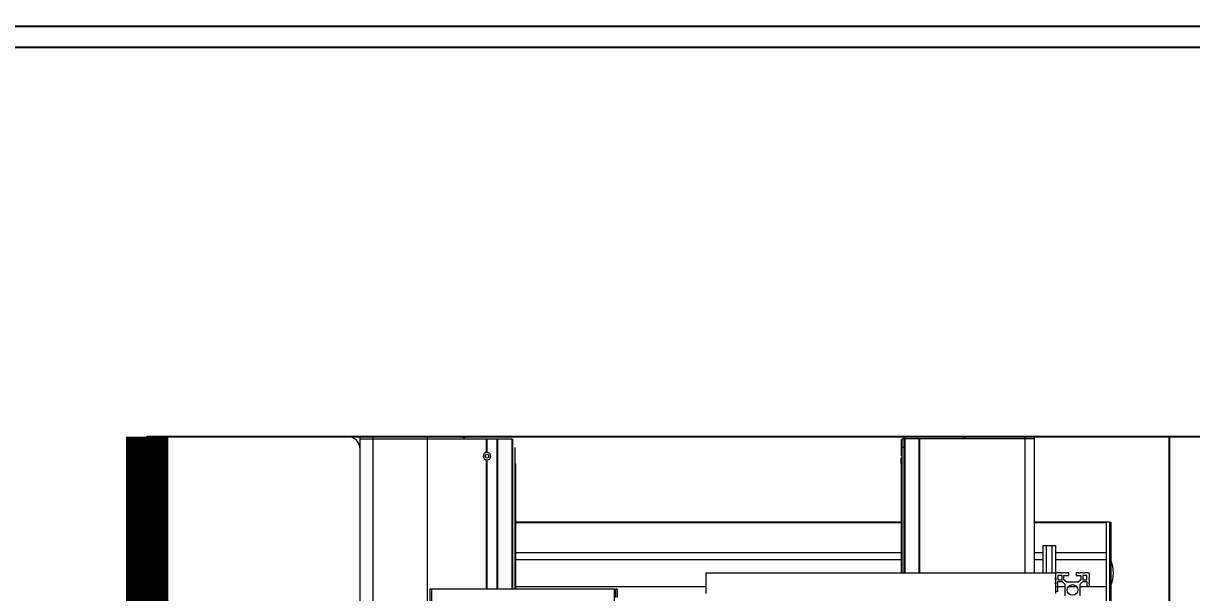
# Model space of a CAD drawing. Header units: centimetres. Extents: x 405564 to 502064, y 46284 to 60634.
# Drawn here: x 457312.4 to 457449.6, y 54448.6 to 54515.4 of the extents above; entities that cross this region are included whole.
import ezdxf
from ezdxf import colors
from ezdxf.entities.mleader import LeaderData, LeaderLine
from ezdxf.math import Vec2, Vec3
from ezdxf.xclip import XClip

# ---------------------------------------------------------------- set-up
doc = ezdxf.new("R2010")
doc.units = ezdxf.units.CM
doc.header["$XCLIPFRAME"] = 0
doc.linetypes.add('3+1_3b$0$DASHED', pattern=[0.25, 0.125, -0.125])
for name, color, linetype in [('---___EB_draft03_cihazlar', 8, 'Continuous'), ('AS_DUV', 8, 'Continuous'), ('AS_DUV_ALCIPAN_YANGINA-SUYA DAYANIMLI', 8, 'Continuous'), ('AS_PYZ_BINA', 8, 'Continuous')]:
    doc.layers.add(name, color=color, linetype=linetype)
doc.layers.add('0-KRCN-MİMARİ-220526', color=8, linetype='Continuous', lineweight=9)
doc.layers.add('OL_Ic', color=8, linetype='Continuous', lineweight=9)
doc.styles.add('Normal_ITL', font='swissi.ttf')

# ---------------------------------------------------------------- blocks, each defined once
blk = doc.blocks.new('THTWorkStation1M')
at = {"layer": '---___EB_draft03_cihazlar', "linetype": 'Continuous', "lineweight": 15}
for p, q in [((273968.47, -40093.62), (273968.47, -40193.12)), ((273970, -40093.62), (273970, -40193.12)), ((273940.11, -40110.47), (273940.11, -40175.47)), ((273961.61, -40175.47), (273961.61, -40110.47)), ((273961.81, -40175.47), (273961.81, -40110.47)), ((273962.09, -40152.97), (273962.09, -40193.12)), ((273881.85, -40183.27), (273881.85, -40171.47)), ((273881.95, -40171.37), (273881.95, -40183.37)), ((273882.35, -40171.37), (273882.35, -40183.37)), ((273885.45, -40174.69), (273885.45, -40176.04)), ((273887.25, -40176.04), (273887.25, -40174.69)), ((273888.07, -40175.18), (273888.35, -40175.18)), ((273888.07, -40175.18), (273888.07, -40175.79)), ((273888.35, -40175.79), (273888.35, -40174.94)), ((273929.35, -40174.94), (273929.35, -40175.79)), ((273939.81, -40175.47), (273939.81, -40174.47)), ((273939.96, -40174.47), (273939.96, -40175.47)), ((273885.45, -40175.78), (273882.35, -40175.78)), ((273882.35, -40175.78), (273882.35, -40178.96)), ((273884.65, -40175.79), (273884.35, -40175.79)), ((273884.35, -40175.79), (273884.35, -40176.09)), ((273884.35, -40176.09), (273884.38, -40176.09)), ((273884.35, -40176.29), (273884.35, -40176.59)), ((273884.38, -40176.29), (273884.35, -40176.29)), ((273884.35, -40176.59), (273884.38, -40176.59)), ((273884.35, -40176.79), (273884.35, -40177.22)), ((273884.38, -40176.79), (273884.35, -40176.79)), ((273884.38, -40176.09), (273884.38, -40176.29)), ((273884.38, -40176.59), (273884.38, -40176.79)), ((273884.65, -40176.37), (273884.65, -40175.79)), ((273885.15, -40176.37), (273884.65, -40176.37)), ((273884.65, -40176.57), (273884.65, -40177.07)), ((273885.15, -40176.57), (273884.65, -40176.57)), ((273885.45, -40176.04), (273885.15, -40176.37)), ((273885.15, -40177.07), (273885.15, -40176.57)), ((273885.35, -40176.57), (273885.68, -40176.27)), ((273885.35, -40177.07), (273885.35, -40176.57)), ((273885.68, -40176.27), (273887.03, -40176.27)), ((273886.81, -40175.78), (273885.89, -40175.78)), ((273887.03, -40176.27), (273887.35, -40176.57)), ((273888.07, -40175.78), (273887.25, -40175.78)), ((273887.55, -40176.37), (273887.25, -40176.04)), ((273887.35, -40176.57), (273887.35, -40177.07)), ((273888.05, -40176.37), (273887.55, -40176.37)), ((273887.55, -40176.57), (273887.55, -40177.07)), ((273888.05, -40176.57), (273887.55, -40176.57)), ((273888.05, -40175.79), (273888.05, -40176.37)), ((273888.35, -40175.79), (273888.05, -40175.79)), ((273888.05, -40177.07), (273888.05, -40176.57)), ((273888.32, -40176.09), (273888.35, -40176.09)), ((273888.32, -40176.29), (273888.32, -40176.09)), ((273888.35, -40176.29), (273888.32, -40176.29)), ((273888.32, -40176.59), (273888.35, -40176.59)), ((273888.32, -40176.79), (273888.32, -40176.59)), ((273888.35, -40176.79), (273888.32, -40176.79)), ((273888.35, -40176.09), (273888.35, -40175.79)), ((273888.35, -40176.09), (273888.35, -40176.29)), ((273888.35, -40176.59), (273888.35, -40176.29)), ((273888.35, -40176.59), (273888.35, -40176.79)), ((273888.35, -40177.22), (273888.35, -40176.79)), ((273951.73, -40175.78), (273929.35, -40175.78)), ((273929.35, -40175.79), (273929.35, -40176.09)), ((273929.35, -40176.09), (273929.35, -40176.29)), ((273929.35, -40176.29), (273929.35, -40176.59)), ((273929.35, -40176.59), (273929.35, -40176.79)), ((273929.35, -40176.79), (273929.35, -40177.22)), ((273939.81, -40175.47), (273939.96, -40175.47)), ((273940.11, -40175.47), (273939.96, -40175.47)), ((273940.11, -40175.47), (273961.61, -40175.47)), ((273951.73, -40175.47), (273951.73, -40190.17)), ((273951.78, -40175.47), (273951.78, -40190.17)), ((273951.81, -40192.07), (273951.81, -40175.47)), ((273952.1, -40193.12), (273952.1, -40175.47)), ((273952.2, -40193.12), (273952.2, -40175.47)), ((273953.85, -40193.12), (273953.85, -40175.47)), ((273953.9, -40175.47), (273953.9, -40193.12)), ((273955.06, -40175.47), (273955.06, -40190.62)), ((273955.1, -40175.47), (273955.1, -40190.65)), ((273955.14, -40175.47), (273955.14, -40190.62)), ((273961.61, -40175.47), (273961.81, -40175.47)), ((273884.5, -40177.37), (273884.93, -40177.37)), ((273884.65, -40177.07), (273885.15, -40177.07)), ((273884.93, -40177.34), (273885.13, -40177.34)), ((273884.93, -40177.37), (273884.93, -40177.34)), ((273885.13, -40177.34), (273885.13, -40177.37)), ((273885.13, -40177.37), (273885.43, -40177.37)), ((273885.93, -40177.07), (273885.35, -40177.07)), ((273885.43, -40177.34), (273885.63, -40177.34)), ((273885.43, -40177.37), (273885.43, -40177.34)), ((273885.63, -40177.34), (273885.63, -40177.37)), ((273885.63, -40177.37), (273885.93, -40177.37)), ((273885.93, -40177.37), (273885.93, -40177.07)), ((273886.78, -40177.07), (273886.78, -40177.37)), ((273887.35, -40177.07), (273886.78, -40177.07)), ((273886.78, -40177.37), (273886.98, -40177.37)), ((273886.98, -40177.34), (273887.18, -40177.34)), ((273886.98, -40177.37), (273886.98, -40177.34)), ((273887.18, -40177.34), (273887.18, -40177.37)), ((273887.18, -40177.37), (273887.48, -40177.37)), ((273887.48, -40177.34), (273887.68, -40177.34)), ((273887.48, -40177.37), (273887.48, -40177.34)), ((273887.55, -40177.07), (273888.05, -40177.07)), ((273887.68, -40177.34), (273887.68, -40177.37)), ((273887.68, -40177.37), (273888.2, -40177.37)), ((273888.35, -40177.37), (273888.35, -40177.22)), ((273888.35, -40180.57), (273888.35, -40177.37)), ((273929.35, -40177.37), (273888.35, -40177.37)), ((273888.78, -40180.57), (273888.78, -40177.37)), ((273889.43, -40180.57), (273889.43, -40177.37)), ((273889.85, -40180.57), (273889.85, -40177.37)), ((273890.85, -40193.12), (273890.85, -40177.37)), ((273891.95, -40193.12), (273891.95, -40177.37)), ((273904.3, -40193.12), (273904.3, -40177.37)), ((273904.35, -40177.37), (273904.35, -40193.12)), ((273906, -40177.37), (273906, -40193.12)), ((273906.1, -40177.37), (273906.1, -40193.12)), ((273906.39, -40192.07), (273906.39, -40177.37)), ((273906.42, -40190.17), (273906.42, -40177.37)), ((273906.47, -40190.17), (273906.47, -40177.37)), ((273929.35, -40177.22), (273929.35, -40177.37)), ((273888.35, -40178.96), (273882.35, -40178.96)), ((273890.85, -40178.96), (273889.85, -40178.96)), ((273951.73, -40178.96), (273906.47, -40178.96)), ((273995, -40179.49), (273995, -40191.87)), ((273888.35, -40179.78), (273882.35, -40179.78)), ((273882.35, -40179.78), (273882.35, -40183.27)), ((273888.78, -40180.57), (273888.35, -40180.57)), ((273889.43, -40180.57), (273888.78, -40180.57)), ((273889.85, -40180.57), (273889.43, -40180.57)), ((273890.85, -40179.78), (273889.85, -40179.78)), ((273951.73, -40179.78), (273906.47, -40179.78)), ((273881.95, -40183.37), (273881.85, -40183.27)), ((273882.35, -40183.37), (273881.95, -40183.37)), ((273890.85, -40183.27), (273882.35, -40183.27)), ((273890.85, -40183.37), (273882.35, -40183.37)), ((273951.73, -40183.27), (273906.47, -40183.27)), ((273951.73, -40183.37), (273906.47, -40183.37)), ((273906.39, -40190.4), (273906.42, -40190.4)), ((273906.42, -40190.4), (273906.42, -40190.17)), ((273906.47, -40190.17), (273906.42, -40190.17)), ((273906.47, -40190.17), (273906.47, -40190.87)), ((273906.47, -40190.87), (273906.39, -40190.87)), ((273906.44, -40191.12), (273906.39, -40191.12)), ((273906.44, -40191.12), (273906.44, -40191.25)), ((273906.44, -40191.25), (273906.44, -40193.02)), ((273954.89, -40191.15), (273954.89, -40190.99)), ((273954.94, -40191.23), (273954.94, -40190.91)), ((273955.1, -40190.65), (273955.06, -40190.62)), ((273955.06, -40191.52), (273955.1, -40191.48)), ((273955.06, -40191.52), (273955.06, -40193.12)), ((273955.14, -40190.62), (273955.1, -40190.65)), ((273955.1, -40191.48), (273955.14, -40191.52)), ((273955.1, -40191.48), (273955.1, -40193.12)), ((273955.14, -40191.52), (273955.14, -40193.12)), ((273955.26, -40191.23), (273955.26, -40190.91)), ((273955.31, -40191.15), (273955.31, -40190.99)), ((273890.85, -40193.3), (273890.85, -40193.12)), ((273890.85, -40193.12), (273891.95, -40193.12)), ((273891.95, -40193.12), (273891.95, -40193.32)), ((273891.95, -40193.12), (273906.1, -40193.12)), ((273891.95, -40193.12), (273903.06, -40193.12)), ((273903.14, -40193.12), (273904.3, -40193.12)), ((273904.35, -40193.12), (273906, -40193.12)), ((273906.1, -40192.07), (273906.39, -40192.07)), ((273906.1, -40193.12), (273906.1, -40193.07)), ((273906.1, -40193.07), (273906.39, -40193.07)), ((273906.1, -40193.12), (273906.1, -40193.32)), ((273906.39, -40193.07), (273906.39, -40192.07)), ((273906.39, -40193.02), (273906.44, -40193.02)), ((273962.09, -40193.12), (273952.2, -40193.12)), ((273953.85, -40193.12), (273952.2, -40193.12)), ((273955.06, -40193.12), (273953.9, -40193.12)), ((273962.09, -40193.12), (273955.14, -40193.12)), ((273962.09, -40193.12), (273962.09, -40193.32)), ((273968.47, -40193.12), (273962.09, -40193.12)), ((273968.47, -40193.12), (273968.47, -40193.32)), ((273970, -40193.12), (273968.47, -40193.12)), ((273970, -40193.12), (273970, -40193.32)), ((273890.85, -40193.32), (273890.85, -40193.3)), ((273891.95, -40193.32), (273890.85, -40193.32)), ((273891.95, -40193.32), (273898.8, -40193.32)), ((273898.8, -40193.32), (273899.2, -40193.32)), ((273899.2, -40193.32), (273906.1, -40193.32)), ((273957.59, -40193.32), (273952.2, -40193.32)), ((273958.01, -40193.32), (273957.59, -40193.32)), ((273962.09, -40193.32), (273958.01, -40193.32)), ((273968.47, -40193.32), (273962.09, -40193.32)), ((273970, -40193.32), (273968.47, -40193.32)), ((273993.5, -40193.37), (273971.5, -40193.37))]:
    blk.add_line(p, q, dxfattribs=at)
at = {"layer": '---___EB_draft03_cihazlar', "color": 1, "const_width": 5}
blk.add_lwpolyline([(273995, -40093.37), (273995, -40193.37)], dxfattribs=at)
at = {"layer": '---___EB_draft03_cihazlar', "color": 1, "linetype": '3+1_3b$0$DASHED', "ltscale": 150}
blk.add_lwpolyline([(273800, -40093.37), (274070, -40093.37), (274070, -40193.37), (273800, -40193.37), (273800, -40093.37)], dxfattribs=at)
at = {"layer": '---___EB_draft03_cihazlar', "color": 1}
blk.add_lwpolyline([(273875, -40093.37), (273995, -40093.37), (273995, -40193.37), (273875, -40193.37), (273875, -40093.37)], dxfattribs=at)
at = {"layer": '---___EB_draft03_cihazlar', "linetype": 'Continuous', "lineweight": 15}
for centre, radius in [((273886.35, -40175.37), 0.625), ((273955.1, -40191.07), 0.225)]:
    blk.add_circle(centre, radius, dxfattribs=at)
for centre, radius, start, end in [((274051.25, -40143.37), 66.25, 149.0539, 210.9461), ((273885.55, -40177.37), 4, 157.6684, 202.3316), ((273884.5, -40177.22), 0.15, 180, 270), ((273888.2, -40177.22), 0.15, 270, 0), ((273991, -40179.49), 4, 0, 30.9461), ((273955.1, -40191.07), 0.45, 94.5062, 265.4938), ((273955.1, -40191.07), 0.45, 274.5062, 85.4938), ((273971.5, -40191.87), 1.5, 180, 270), ((273993.5, -40191.87), 1.5, 270, 0)]:
    blk.add_arc(centre, radius, start, end, dxfattribs=at)
for points, knots in [([(273890.85, -40193.32), (273890.85, -40193.31), (273890.85, -40193.29), (273890.85, -40193.26), (273890.85, -40193.27), (273890.85, -40193.27)], [0, 0, 0, 0, 0.116947, 0.947709, 1, 1, 1, 1]), ([(273898.8, -40193.32), (273898.82, -40193.31), (273898.89, -40193.28), (273899.01, -40193.26), (273899.12, -40193.28), (273899.18, -40193.31), (273899.2, -40193.32)], [0, 0, 0, 0, 0.171429, 0.537563, 0.837743, 1, 1, 1, 1]), ([(273958.01, -40193.32), (273957.98, -40193.31), (273957.91, -40193.28), (273957.79, -40193.26), (273957.68, -40193.28), (273957.62, -40193.31), (273957.59, -40193.32)], [0, 0, 0, 0, 0.180479, 0.539528, 0.833171, 1, 1, 1, 1])]:
    blk.add_open_spline(points, degree=3, knots=knots, dxfattribs=at)
blk = doc.blocks.new('A$Ca63a641c')
at = {"layer": 'AS_PYZ_BINA'}
ml = blk.add_multileader_mtext('Standard', dxfattribs=at)
ml.set_content('EST boyalı panel çit ve panel çit kapı (AS 51.101)', color=256, style='Normal_ITL')
ml.set_leader_properties()
ml.build(insert=Vec2(0, 0))
ml.multileader.update_dxf_attribs({"dogleg_length": 0.379, "arrow_head_size": 17.04, "scale": 75})
ctx = ml.context
ctx.base_point, ctx.scale, ctx.char_height, ctx.arrow_head_size, ctx.landing_gap_size, ctx.plane_origin = Vec3(140.51, 464.3), 75, 20, 17.04, 14.2, Vec3(92.51, 620.11)
notes = []
notes.append((ctx, [(0, (1, 1, 0), (112.11, 464.3), (1, 0), 28.4, [(0, [(68.5, 410)], 0, [])])]))
ctx.mtext.insert, ctx.mtext.width, ctx.mtext.flow_direction = Vec3(154.71, 477.51), 604.5634, 5
for ctx, leaders in notes:
    for number, flags, end, landing, length, lines in leaders:
        leader = LeaderData()
        leader.index, (leader.has_last_leader_line, leader.has_dogleg_vector, leader.attachment_direction) = number, flags
        leader.last_leader_point, leader.dogleg_vector, leader.dogleg_length = Vec3(end), Vec3(landing), length
        for number, points, colour, breaks in lines:
            line = LeaderLine()
            line.index, line.vertices, line.color, line.breaks = number, Vec3.list(points), colors.encode_raw_color(colour), breaks
            leader.lines.append(line)
        ctx.leaders.append(leader)
blk = doc.blocks.new('A$C85dec720')
at = {"layer": 'OL_Ic'}
blk.add_blockref('A$Ca63a641c', (5315.08, 5344.25, 28.4), dxfattribs=at)
blk = doc.blocks.new('A$C6A10300A')
at = {"layer": 'AS_DUV_ALCIPAN_YANGINA-SUYA DAYANIMLI'}
blk.add_lwpolyline([(18685.68, -6138.95), (18778.18, -6138.95), (18778.18, -6118.95), (19485.68, -6118.95), (19485.68, -6121.45), (18780.68, -6121.45), (18780.68, -6141.45), (18685.68, -6141.45)], close=True, dxfattribs=at)
at = {"layer": '---___EB_draft03_cihazlar', "rotation": 180}
blk.add_blockref('THTWorkStation1M', (293257.84, -46360.47), dxfattribs=at)
at = {"layer": 'AS_DUV'}
ref = blk.add_blockref('A$C85dec720', (28900.96, -17748.98), dxfattribs=dict(at, rotation=105.0255580063709))
XClip(ref).set_block_clipping_path([(6220.3367769278, 6783.7313721173), (4126.4071464743, -1017.0000000052), (7354.8298234051, -1883.5969356479), (9448.7594538586, 5917.1344364745)])

msp = doc.modelspace()

# ---------------------------------------------------------------- block references
at = {"layer": '0-KRCN-MİMARİ-220526'}
msp.add_blockref('A$C6A10300A', (438064.07, 60634.02), dxfattribs=at)

doc.saveas('drawing.dxf')
